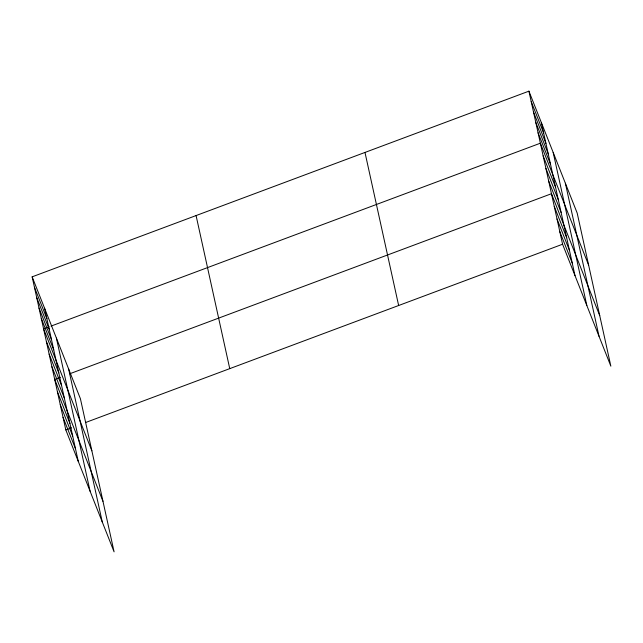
<?xml version="1.0" encoding="UTF-8"?>
<svg xmlns="http://www.w3.org/2000/svg" width="643" height="643" viewBox="0 0 643 643"><rect width="100%" height="100%" fill="white"/><g stroke="black" fill="none" stroke-linecap="round" stroke-linejoin="round"><path stroke-width="0.96" d="M32.15 276.836L80.423 398.764L114.084 551.839L65.811 429.91L32.15 276.836L528.916 91.161L577.189 213.09L610.85 366.164L562.577 244.236L528.916 91.161M49.214 326.781L43.595 328.878L91.869 450.807M51.086 326.081L540.361 143.204L588.634 265.141M60.321 377.296L54.703 379.394L102.976 501.323M69.693 373.792L551.469 193.72L599.742 315.649M65.811 429.91L71.429 427.804M85.487 422.555L562.577 244.236M531.198 101.57L543.632 132.972M533.489 111.978L545.923 143.381M535.78 122.387L548.214 153.79M538.07 132.796L550.496 164.198M543.134 155.839L555.568 187.234M545.915 168.466L558.341 199.86M548.688 181.093L561.122 212.495M554.242 206.347L566.676 237.749M557.023 218.974L569.449 250.376M559.796 231.609L572.23 263.003M34.441 287.244L46.875 318.647M36.731 297.653L49.157 329.055M39.014 308.061L51.448 339.464M41.305 318.47L53.739 349.872M46.376 341.505L58.802 372.908M49.149 354.14L61.583 385.535M51.93 366.767L64.356 398.162M57.484 392.021L69.91 423.424M60.257 404.648L72.691 436.05M63.038 417.275L75.464 448.677M565.358 183.215L599.019 336.289M553.173 152.439L586.834 305.505M541.342 122.564L575.003 275.63M364.983 152.439L398.644 305.505M196.083 215.566L229.744 368.632M68.6 368.889L102.261 521.963M56.407 338.114L90.076 491.18M44.584 308.238L78.245 461.304"/></g></svg>
